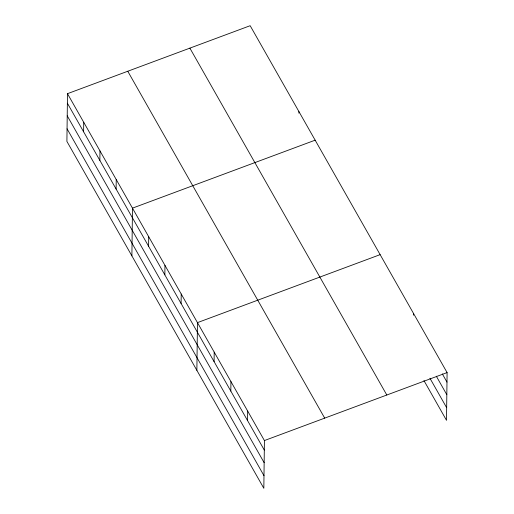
<?xml version="1.0" encoding="UTF-8"?>
<svg xmlns="http://www.w3.org/2000/svg" width="514" height="514" viewBox="0 0 514 514"><rect width="100%" height="100%" fill="white"/><g stroke="black" fill="none" stroke-linecap="round" stroke-linejoin="round"><path stroke-width="0.77" d="M67.488 93.677L66.904 141.414L263.836 488.3L264.414 440.562L67.488 93.677L250.164 25.7L447.096 372.586L446.512 420.324L423.934 380.553M83.615 131.809L83.731 122.293M99.864 160.426L99.979 150.917M116.113 189.049L116.228 179.534M131.892 255.888L132.471 208.151L315.153 140.174M148.604 246.283L148.719 236.768M164.853 274.9L164.968 265.385M181.095 303.517L181.217 294.002M196.875 370.356L197.46 322.625L380.142 254.642M214.081 361.625L214.203 352.109M230.825 391.109L230.94 381.594M247.562 420.593L247.677 411.078M298.885 113.138L298.904 111.557M413.597 315.198L413.616 313.617M264.414 440.562L447.096 372.586M442.31 373.871L446.981 382.101M436.315 376.197L446.827 394.713M429.929 378.227L446.666 407.711M189.884 48.13L386.811 395.015M127.768 71.247L324.7 418.133M67.373 103.192L264.299 450.078M67.218 115.804L264.145 462.69M67.058 128.802L263.99 475.688"/></g></svg>
